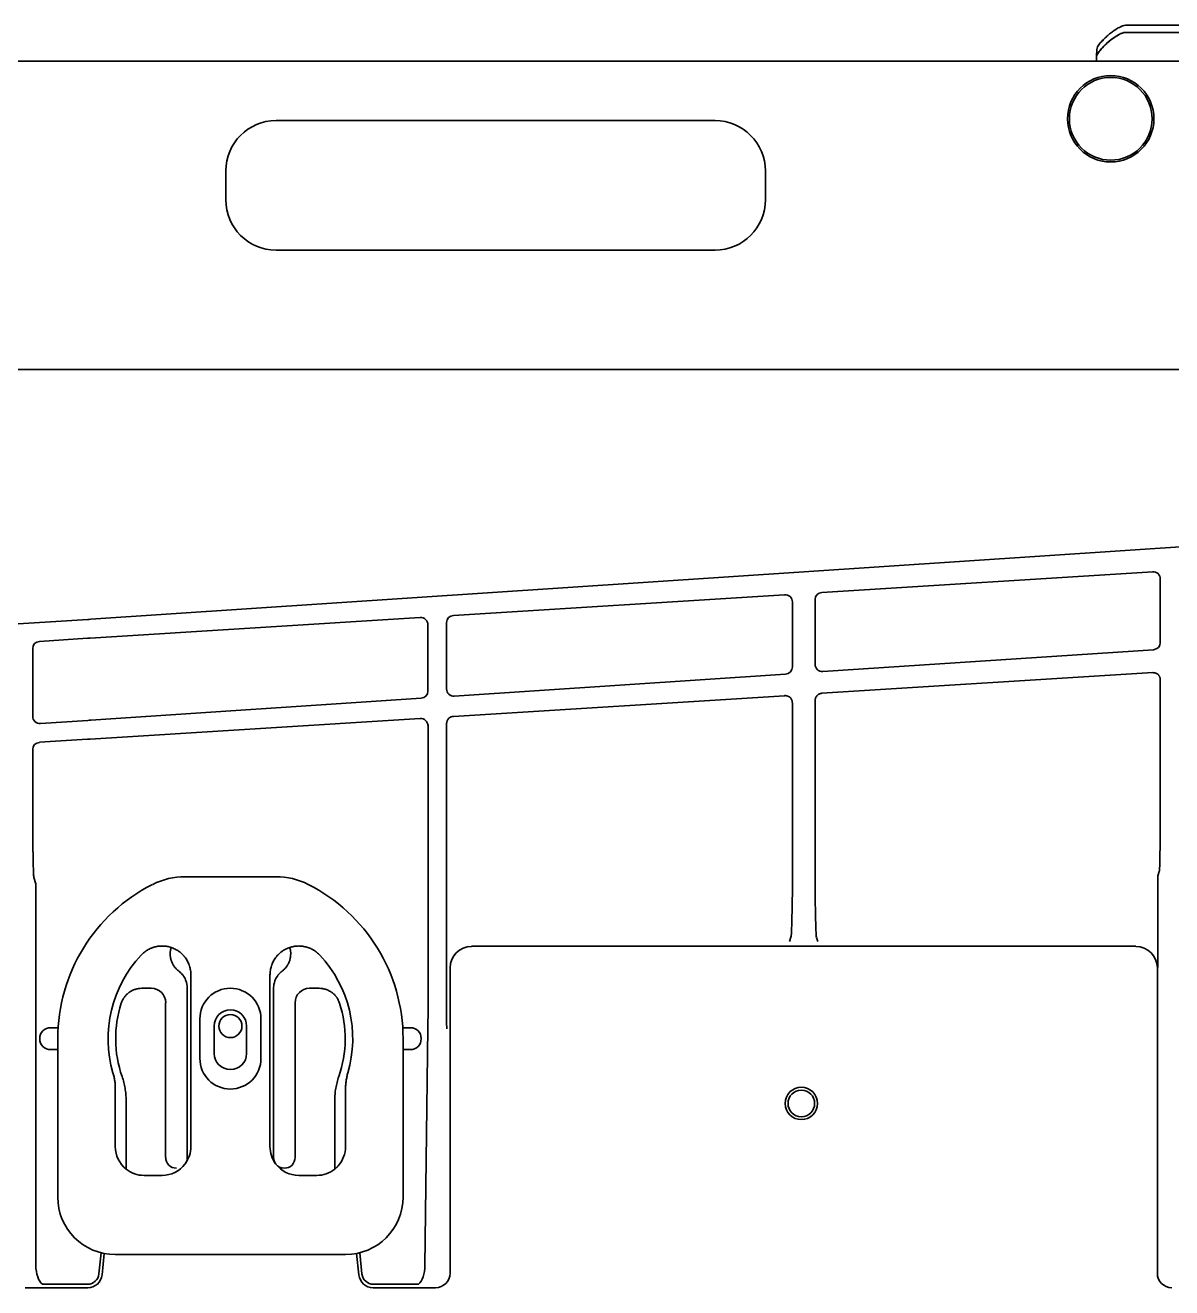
# Model space of a CAD drawing. Extents: x 6327 to 10269, y -393 to 3036.
# Drawn here: x 8894.2 to 9053.6, y 2807.1 to 2982.5 of the extents above; entities that cross this region are included whole.
import ezdxf

# ---------------------------------------------------------------- set-up
doc = ezdxf.new("R2010")
doc.units = 0
doc.header["$LTSCALE"] = 5
doc.layers.add('1', color=7, linetype='CONTINUOUS', true_color=0xffffff)

msp = doc.modelspace()

# ---------------------------------------------------------------- linework, layer by layer
at = {"layer": '1', "color": 7, "linetype": 'Continuous', "lineweight": 35}
for p, q in [((9127.77, 2982.53), (9047.13, 2982.53)), ((9047.08, 2981.53), (9046.87, 2981.5)), ((9047.08, 2981.53), (9046.87, 2981.5)), ((9047.08, 2981.53), (9050.08, 2981.53)), ((9049.25, 2981.53), (9049.24, 2981.53)), ((9049.24, 2981.53), (9049.24, 2981.53)), ((9049.24, 2981.53), (9164.91, 2981.53)), ((9043.1, 2978.2), (9043.13, 2979.17)), ((9175.07, 2977.53), (8431.07, 2977.53)), ((9043.08, 2978.1), (9043.07, 2977.53)), ((8990.07, 2969.28), (8929.07, 2969.28)), ((8922.07, 2962.28), (8922.07, 2958.28)), ((8997.07, 2958.28), (8997.07, 2962.28)), ((8929.07, 2951.28), (8990.07, 2951.28)), ((9123.12, 2934.69), (8483.03, 2934.69)), ((9123.12, 2934.68), (8483.03, 2934.68)), ((9135.97, 2915.43), (8903.3, 2900)), ((9004.92, 2903.73), (9050.9, 2906.61)), ((9051.96, 2905.61), (9051.96, 2896.77)), ((8953.71, 2900.53), (8999.75, 2903.41)), ((9000.82, 2902.41), (9000.82, 2893.38)), ((9003.98, 2893.72), (9003.98, 2902.74)), ((8902.92, 2899.98), (8803.14, 2893.55)), ((8903.24, 2897.38), (8949.11, 2900.25)), ((8952.77, 2890.32), (8952.77, 2899.54)), ((8950.17, 2899.25), (8950.17, 2890.02)), ((8895.24, 2886.52), (8895.24, 2895.93)), ((8896.18, 2896.93), (8902.86, 2897.36)), ((9051.02, 2895.77), (9005.05, 2892.72)), ((9004.92, 2889.71), (9050.9, 2892.58)), ((8999.88, 2892.38), (8953.84, 2889.33)), ((9051.96, 2891.58), (9051.96, 2873.34)), ((8949.24, 2889.02), (8903.3, 2885.97)), ((8953.71, 2886.51), (8999.75, 2889.38)), ((9000.82, 2888.38), (9000.82, 2862.09)), ((9003.98, 2861.98), (9003.98, 2888.71)), ((8902.92, 2885.95), (8896.31, 2885.52)), ((8903.24, 2883.35), (8949.11, 2886.22)), ((8952.77, 2885.51), (8952.74, 2885.62)), ((8952.74, 2885.62), (8952.74, 2850.87)), ((8950.21, 2885.33), (8950.17, 2885.22)), ((8950.21, 2850.95), (8950.21, 2885.33)), ((8895.24, 2873.55), (8895.24, 2881.9)), ((8896.18, 2882.9), (8902.86, 2883.33)), ((9051.82, 2864.96), (9051.61, 2864.34)), ((8895.68, 2863.24), (8895.39, 2864.12)), ((8895.68, 2810.19), (8895.68, 2863.24)), ((8916.42, 2864.23), (8929.03, 2864.23)), ((9051.61, 2864.34), (9051.61, 2854.12)), ((9000.44, 2855.24), (9000.63, 2855.81)), ((9004.36, 2855.24), (9004.17, 2855.8)), ((9048.56, 2854.56), (8956.24, 2854.56)), ((9048.56, 2854.56), (9048.56, 2854.56)), ((8917.22, 2826.73), (8917.22, 2850.6)), ((8928.22, 2850.6), (8928.22, 2826.73)), ((8953.24, 2851.56), (8953.24, 2809.12)), ((9051.6, 2851.69), (9051.55, 2851.56)), ((9051.55, 2809.12), (9051.55, 2851.56)), ((8911.72, 2848.73), (8910.4, 2848.73)), ((8916.72, 2848.73), (8916.72, 2825.23)), ((8928.72, 2825.23), (8928.72, 2848.73)), ((8935.04, 2848.73), (8933.72, 2848.73)), ((8913.72, 2825.23), (8913.72, 2846.73)), ((8931.72, 2846.73), (8931.72, 2825.23)), ((8918.47, 2844.48), (8918.47, 2838.98)), ((8920.47, 2843.48), (8920.47, 2839.68)), ((8924.97, 2839.68), (8924.97, 2843.48)), ((8926.97, 2838.98), (8926.97, 2844.48)), ((8896.22, 2841.65), (8896.22, 2841.8)), ((8897.72, 2843.25), (8897.72, 2843.25)), ((8898.77, 2843.25), (8897.72, 2843.25)), ((8898.72, 2819.73), (8898.72, 2841.73)), ((8947.74, 2843.25), (8946.67, 2843.25)), ((8946.72, 2841.73), (8946.72, 2819.73)), ((8947.74, 2843.25), (8947.74, 2843.25)), ((8949.24, 2841.75), (8949.24, 2841.75)), ((8949.24, 2841.71), (8949.24, 2841.75)), ((8949.24, 2841.71), (8949.24, 2841.71)), ((8949.76, 2810.19), (8950.17, 2843.18)), ((8897.72, 2840.21), (8897.72, 2840.21)), ((8897.72, 2840.21), (8898.72, 2840.21)), ((8946.72, 2840.21), (8947.74, 2840.21)), ((8947.74, 2840.21), (8947.74, 2840.21)), ((8918.47, 2838.98), (8918.46, 2838.98)), ((8906.72, 2834.73), (8906.72, 2826.73)), ((8938.72, 2826.73), (8938.72, 2834.73)), ((8908.22, 2833.17), (8908.22, 2823.6)), ((8937.22, 2823.6), (8937.22, 2833.17)), ((8910.72, 2822.73), (8913.22, 2822.73)), ((8932.22, 2822.73), (8934.72, 2822.73)), ((8904.45, 2809.04), (8904.75, 2811.97)), ((8904.88, 2808.92), (8905.18, 2811.88)), ((8905.18, 2811.88), (8905.18, 2811.88)), ((8938.72, 2811.73), (8906.72, 2811.73)), ((8940.26, 2811.88), (8940.57, 2808.92)), ((8940.57, 2808.92), (8940.26, 2811.88)), ((8940.69, 2811.97), (8941, 2809.04)), ((8904.88, 2808.92), (8904.88, 2808.92)), ((8940.57, 2808.92), (8940.57, 2808.92)), ((8902.89, 2807.12), (8894.2, 2807.12)), ((8897.18, 2807.61), (8902.86, 2807.61)), ((8942.56, 2807.12), (8951.24, 2807.12)), ((8942.56, 2807.12), (8942.56, 2807.12)), ((8951.24, 2807.12), (8942.56, 2807.12)), ((8942.59, 2807.61), (8948.26, 2807.61)), ((8951.24, 2807.12), (8951.24, 2807.12))]:
    msp.add_line(p, q, dxfattribs=at)
msp.add_lwpolyline([(9046.87, 2981.5), (9046.79, 2981.48), (9046.49, 2981.36), (9046.17, 2981.2), (9045.84, 2981), (9045.46, 2980.75), (9045.1, 2980.49), (9044.8, 2980.25), (9044.54, 2980.02), (9044.3, 2979.8), (9044.09, 2979.6), (9043.91, 2979.4), (9043.74, 2979.22), (9043.59, 2979.04), (9043.46, 2978.87), (9043.34, 2978.7), (9043.24, 2978.53), (9043.15, 2978.36), (9043.1, 2978.2), (9043.08, 2978.1)], dxfattribs=at)
for centre, radius in [((9045.07, 2969.53), 6), ((9045.07, 2969.53), 5.75), ((8922.72, 2843.48), 1.6), ((9002.07, 2832.73), 2.25), ((9002.07, 2832.73), 1.85)]:
    msp.add_circle(centre, radius, dxfattribs=at)
for centre, radius, start, end in [((9048.13, 2978.71), 3.98, 110.9838, 115.0636), ((9051.76, 2972.84), 10.9, 128.6148, 129.3001), ((8929.07, 2962.28), 7, 90, 180), ((8990.07, 2962.28), 7, 0, 90), ((8929.07, 2958.28), 7, 180, 270), ((8990.07, 2958.28), 7, 270, 0), ((8922.72, 2841.73), 24, 116.7655, 180), ((8916.42, 2854.23), 10, 90, 116.7655), ((8929.03, 2854.23), 10, 63.2345, 90), ((8922.72, 2841.73), 24, 0, 63.2345), ((8922.72, 2841.73), 17, 136.9472, 196.2606), ((8922.72, 2841.73), 17, 343.7394, 43.0512), ((8922.72, 2844.48), 4.25, 0, 180), ((8922.72, 2841.73), 15.95, 162.0029, 199.2463), ((8922.72, 2843.48), 2.25, 0, 180), ((8922.72, 2841.73), 15.95, 340.7537, 17.9971), ((8922.72, 2838.98), 4.25, 180, 0), ((8922.72, 2839.68), 2.25, 180, 0), ((8906.72, 2819.73), 8, 180, 270), ((8938.72, 2819.73), 8, 270, 0)]:
    msp.add_arc(centre, radius, start, end, dxfattribs=at)
for centre, major_axis, ratio, start_param, end_param in [((9050.96, 2905.61), (0.478, -0.879), 0.998825, 1.073094, 2.707194), ((8999.82, 2902.41), (0.478, -0.879), 0.998825, 1.073094, 2.707194), ((9004.98, 2902.74), (0.746, -0.667), 0.998687, 2.36424, 3.869903), ((8902.92, 2900.52), (-10.4, -0.67), 0.052299, 1.567419, 1.603899), ((8949.17, 2899.25), (0.478, -0.879), 0.998825, 1.073094, 2.707194), ((8953.77, 2899.54), (0.746, -0.667), 0.998687, 2.36424, 3.869903), ((8896.24, 2895.93), (0.322, -0.947), 0.999705, 2.878858, 4.384521), ((8902.86, 2896.81), (-10.4, -0.67), 0.052299, 4.672531, 4.709011), ((9050.96, 2896.77), (-0.477, -0.88), 0.998873, 0.561686, 2.067348), ((8999.82, 2893.38), (-0.477, -0.88), 0.998873, 0.561686, 2.067348), ((9004.98, 2893.72), (-0.739, -0.675), 0.998632, 5.543936, 7.178035), ((8949.17, 2890.02), (-0.477, -0.88), 0.998873, 0.561686, 2.067348), ((8953.77, 2890.32), (-0.739, -0.675), 0.998632, 5.543936, 7.178035), ((8896.24, 2886.52), (-0.31, -0.951), 0.999681, 5.027458, 6.661557), ((8902.92, 2886.5), (-10.4, -0.67), 0.052299, 1.567419, 1.603899), ((8949.17, 2885.22), (0.478, -0.879), 0.998825, 1.073094, 2.707194), ((8896.24, 2881.9), (0.322, -0.947), 0.999705, 2.878858, 4.384521), ((8902.86, 2882.78), (-10.4, -0.67), 0.052299, 4.672531, 4.709011), ((9051.81, 2873.35), (0, 8.4), 0.017452, 3.193875, 4.712288), ((9000.62, 2869.29), (0, -13.5), 0.017456, 0.052361, 1.007891), ((9004.18, 2869.29), (0, -13.5), 0.017478, 5.28425, 6.230757), ((8956.24, 2851.55), (0.95, -2.85), 0.997719, 2.820542, 4.390425), ((9048.55, 2851.55), (-0.95, -2.85), 0.997719, 1.89276, 3.462643), ((8949.97, 2850.93), (0, -13.52), 0.017432, 0.959972, 1.571786), ((8952.97, 2850.83), (0, -13.52), 0.017454, 4.70958, 5.321395), ((8911.72, 2846.72), (-1.42, -1.42), 0.998783, 2.356803, 3.926382), ((8933.72, 2846.72), (1.42, -1.42), 0.998783, 2.356803, 3.926382), ((8897.72, 2841.75), (0, -1.5), 0.999315, 3.141593, 4.712389), ((8897.72, 2841.71), (0, -1.5), 0.999315, 4.712389, 6.283185), ((8947.74, 2841.75), (-1.06, -1.06), 0.998631, 2.356537, 3.926648), ((8947.74, 2841.71), (1.06, -1.06), 0.998631, 5.49813, 7.068241), ((8910.72, 2826.73), (2.83, 2.83), 0.999695, 2.356347, 3.251938), ((8913.22, 2826.73), (-2.83, 2.83), 0.999695, 3.290549, 3.926839), ((8932.22, 2826.73), (2.83, 2.83), 0.999695, 2.356347, 2.992639), ((8934.72, 2826.73), (-2.83, 2.83), 0.999695, 3.197702, 3.926839), ((8915.22, 2825.23), (1.06, 1.06), 0.998783, 2.356803, 3.926991), ((8915.22, 2825.23), (-1.06, 1.06), 0.998783, 3.302332, 3.926382), ((8930.22, 2825.23), (1.06, 1.06), 0.998783, 2.356803, 2.980862), ((8930.22, 2825.23), (1.06, 1.06), 0.998783, 3.018958, 3.926991), ((8932.22, 2826.73), (2.83, 2.83), 0.999695, 3.006925, 3.926839), ((8930.22, 2825.23), (-1.06, 1.06), 0.998783, 2.356195, 3.926382), ((8910.72, 2826.73), (2.83, 2.83), 0.999695, 3.251938, 3.926839), ((8934.72, 2826.73), (-2.83, 2.83), 0.999695, 2.356347, 3.031247), ((8897.18, 2810.24), (0, -2.86), 0.525156, 4.729842, 5.877535), ((8948.26, 2810.24), (0, -2.86), 0.525156, 0.40565, 1.553343), ((8902.86, 2809.21), (-0.59, 1.49), 0.998412, 2.762801, 4.229076), ((8902.89, 2809.12), (0.74, -1.86), 0.999602, 5.904393, 7.370669), ((8942.56, 2809.12), (-0.74, -1.86), 0.999602, 5.195702, 6.661977), ((8942.59, 2809.21), (-0.59, -1.49), 0.998412, 5.195702, 6.661977), ((8951.24, 2809.12), (0.63, -1.9), 0.999618, 5.962135, 7.532018), ((9053.55, 2809.12), (-0.63, -1.9), 0.999618, 5.034353, 6.604236), ((8897.18, 2807.71), (1.5, 0), 0.066383, 4.332394, 4.712389), ((8948.26, 2807.71), (1.5, 0), 0.066383, 4.712389, 5.092384)]:
    msp.add_ellipse(centre, major_axis=major_axis, ratio=ratio, start_param=start_param, end_param=end_param, dxfattribs=at)
at = {"layer": '1', "color": 7, "linetype": 'Continuous', "lineweight": 35, "extrusion": (2.95823e-31, -1.17146e-15, -1)}
msp.add_ellipse((8913.22, 2826.73), major_axis=(-2.83, 2.83), ratio=0.999695, start_param=3.006925, end_param=3.926839, dxfattribs=at)
at = {"layer": '1', "color": 7, "linetype": 'Continuous', "lineweight": 35}
for points, knots in [([(9047.13, 2982.53), (9046.98, 2982.53), (9046.75, 2982.45), (9046.43, 2982.31), (9046.12, 2982.16), (9045.75, 2981.92), (9045.29, 2981.62), (9044.78, 2981.21), (9044.37, 2980.85), (9044.06, 2980.54), (9043.84, 2980.31), (9043.61, 2980.07), (9043.42, 2979.8), (9043.24, 2979.52), (9043.14, 2979.32), (9043.13, 2979.17)], [0, 0, 0, 0, 0.0625, 0.125, 0.1875, 0.25, 0.375, 0.5, 0.625, 0.6875, 0.75, 0.8125, 0.875, 0.9375, 1, 1, 1, 1]), ([(9045.78, 2981.94), (9045.61, 2981.84), (9045.45, 2981.72), (9045.29, 2981.6), (9045.28, 2981.6)], [0, 0, 0, 0, 0.966345, 1, 1, 1, 1]), ([(9046.87, 2981.5), (9046.65, 2981.44), (9046.24, 2981.25), (9045.49, 2980.8), (9044.81, 2980.27), (9044.18, 2979.7), (9043.74, 2979.23), (9043.41, 2978.82), (9043.18, 2978.44), (9043.08, 2978.22), (9043.08, 2978.1)], [0, 0, 0, 0, 0.131314, 0.256446, 0.501664, 0.623395, 0.745135, 0.867853, 0.930791, 1, 1, 1, 1]), ([(9044.37, 2980.84), (9044.34, 2980.82), (9044.17, 2980.66), (9044, 2980.49), (9043.86, 2980.33)], [0, 0, 0, 0, 0.139504, 1, 1, 1, 1]), ([(9046.87, 2981.5), (9046.86, 2981.49), (9046.85, 2981.49), (9046.83, 2981.49), (9046.83, 2981.49)], [0, 0, 0, 0, 0.50167, 1, 1, 1, 1]), ([(9043.43, 2979.81), (9043.43, 2979.8), (9043.36, 2979.71), (9043.3, 2979.61), (9043.24, 2979.51), (9043.24, 2979.51)], [0, 0, 0, 0, 0.02406, 0.977892, 1, 1, 1, 1]), ([(8914.48, 2854.4), (8914.3, 2854.46), (8914.11, 2854.51), (8913.74, 2854.57), (8913.55, 2854.59), (8913.32, 2854.6), (8913.27, 2854.6), (8913.17, 2854.6), (8913.12, 2854.6), (8912.98, 2854.6), (8912.89, 2854.59), (8912.6, 2854.56), (8912.42, 2854.52), (8912.14, 2854.45), (8912.05, 2854.43), (8911.92, 2854.38), (8911.87, 2854.37), (8911.78, 2854.33), (8911.74, 2854.32), (8911.52, 2854.22), (8911.35, 2854.14), (8911.02, 2853.95), (8910.87, 2853.84), (8910.68, 2853.69), (8910.64, 2853.66), (8910.57, 2853.6), (8910.47, 2853.5), (8910.37, 2853.4), (8910.3, 2853.33)], [0, 0, 0, 0, 0.125, 0.125, 0.25, 0.25, 0.28125, 0.28125, 0.3125, 0.3125, 0.375, 0.375, 0.5, 0.5, 0.5625, 0.5625, 0.59375, 0.59375, 0.625, 0.625, 0.75, 0.75, 0.875, 0.875, 0.90625, 0.90625, 0.9375, 1, 1, 1, 1]), ([(8914.48, 2854.4), (8914.43, 2854.25), (8914.4, 2854.11), (8914.37, 2853.92), (8914.37, 2853.88), (8914.36, 2853.8), (8914.35, 2853.76), (8914.35, 2853.65), (8914.34, 2853.57), (8914.34, 2853.34), (8914.36, 2853.19), (8914.39, 2852.96), (8914.41, 2852.89), (8914.43, 2852.78), (8914.44, 2852.74), (8914.46, 2852.67), (8914.48, 2852.63), (8914.53, 2852.45), (8914.59, 2852.31), (8914.69, 2852.1), (8914.75, 2852), (8914.81, 2851.9), (8914.85, 2851.84), (8914.88, 2851.81), (8914.99, 2851.65), (8915.08, 2851.53), (8915.3, 2851.31), (8915.41, 2851.21), (8915.53, 2851.12)], [0, 0, 0, 0, 0.125, 0.125, 0.15625, 0.15625, 0.1875, 0.1875, 0.25, 0.25, 0.375, 0.375, 0.4375, 0.4375, 0.46875, 0.46875, 0.5, 0.5, 0.625, 0.625, 0.6875, 0.71875, 0.71875, 0.75, 0.75, 0.875, 0.875, 1, 1, 1, 1]), ([(8917.22, 2850.6), (8917.22, 2850.81), (8917.21, 2851.02), (8917.14, 2851.43), (8917.09, 2851.63), (8917.02, 2851.86), (8917.01, 2851.88), (8917, 2851.93), (8916.99, 2851.96), (8916.96, 2852.03), (8916.94, 2852.08), (8916.88, 2852.22), (8916.84, 2852.32), (8916.7, 2852.6), (8916.59, 2852.77), (8916.44, 2852.99), (8916.4, 2853.03), (8916.36, 2853.09), (8916.34, 2853.11), (8916.31, 2853.15), (8916.22, 2853.25), (8916.13, 2853.35), (8915.91, 2853.57), (8915.76, 2853.71), (8915.55, 2853.86), (8915.5, 2853.89), (8915.42, 2853.95), (8915.37, 2853.98), (8915.24, 2854.06), (8915.15, 2854.11), (8914.87, 2854.25), (8914.68, 2854.33), (8914.48, 2854.4)], [0, 0, 0, 0, 0.125, 0.125, 0.25, 0.25, 0.265625, 0.265625, 0.28125, 0.28125, 0.3125, 0.3125, 0.375, 0.375, 0.5, 0.5, 0.53125, 0.53125, 0.546875, 0.546875, 0.5625, 0.625, 0.625, 0.75, 0.75, 0.78125, 0.78125, 0.8125, 0.8125, 0.875, 0.875, 1, 1, 1, 1]), ([(8930.97, 2854.4), (8930.77, 2854.33), (8930.58, 2854.25), (8930.3, 2854.11), (8930.21, 2854.06), (8930.07, 2853.98), (8930.03, 2853.95), (8929.94, 2853.89), (8929.9, 2853.86), (8929.69, 2853.71), (8929.53, 2853.57), (8929.31, 2853.35), (8929.22, 2853.25), (8929.14, 2853.15), (8929.11, 2853.11), (8929.09, 2853.09), (8929.04, 2853.03), (8929.01, 2852.99), (8928.86, 2852.77), (8928.75, 2852.6), (8928.61, 2852.32), (8928.56, 2852.22), (8928.51, 2852.08), (8928.49, 2852.03), (8928.46, 2851.96), (8928.45, 2851.93), (8928.43, 2851.88), (8928.42, 2851.86), (8928.35, 2851.63), (8928.3, 2851.43), (8928.24, 2851.02), (8928.22, 2850.81), (8928.22, 2850.6)], [0, 0, 0, 0, 0.125, 0.125, 0.1875, 0.1875, 0.21875, 0.21875, 0.25, 0.25, 0.375, 0.375, 0.4375, 0.453125, 0.453125, 0.46875, 0.46875, 0.5, 0.5, 0.625, 0.625, 0.6875, 0.6875, 0.71875, 0.71875, 0.734375, 0.734375, 0.75, 0.75, 0.875, 0.875, 1, 1, 1, 1]), ([(8929.91, 2851.12), (8930.03, 2851.21), (8930.15, 2851.31), (8930.36, 2851.53), (8930.46, 2851.65), (8930.57, 2851.81), (8930.59, 2851.84), (8930.63, 2851.9), (8930.7, 2852), (8930.75, 2852.1), (8930.85, 2852.31), (8930.91, 2852.45), (8930.97, 2852.63), (8930.98, 2852.67), (8931, 2852.74), (8931.01, 2852.78), (8931.04, 2852.89), (8931.05, 2852.96), (8931.09, 2853.19), (8931.1, 2853.34), (8931.1, 2853.57), (8931.1, 2853.65), (8931.09, 2853.76), (8931.09, 2853.8), (8931.08, 2853.88), (8931.07, 2853.92), (8931.05, 2854.11), (8931.01, 2854.25), (8930.97, 2854.4)], [0, 0, 0, 0, 0.125, 0.125, 0.25, 0.25, 0.28125, 0.28125, 0.3125, 0.375, 0.375, 0.5, 0.5, 0.53125, 0.53125, 0.5625, 0.5625, 0.625, 0.625, 0.75, 0.75, 0.8125, 0.8125, 0.84375, 0.84375, 0.875, 0.875, 1, 1, 1, 1]), ([(8935.15, 2853.33), (8935.01, 2853.47), (8934.88, 2853.6), (8934.58, 2853.84), (8934.43, 2853.94), (8934.22, 2854.07), (8934.18, 2854.09), (8934.1, 2854.14), (8934.05, 2854.16), (8933.93, 2854.22), (8933.84, 2854.26), (8933.58, 2854.37), (8933.4, 2854.43), (8933.12, 2854.5), (8933.03, 2854.52), (8932.89, 2854.55), (8932.84, 2854.55), (8932.75, 2854.57), (8932.7, 2854.57), (8932.46, 2854.6), (8932.27, 2854.61), (8931.9, 2854.59), (8931.71, 2854.57), (8931.47, 2854.53), (8931.42, 2854.52), (8931.33, 2854.5), (8931.19, 2854.47), (8931.06, 2854.43), (8930.97, 2854.4)], [0, 0, 0, 0, 0.125, 0.125, 0.25, 0.25, 0.28125, 0.28125, 0.3125, 0.3125, 0.375, 0.375, 0.5, 0.5, 0.5625, 0.5625, 0.59375, 0.59375, 0.625, 0.625, 0.75, 0.75, 0.875, 0.875, 0.90625, 0.90625, 0.9375, 1, 1, 1, 1]), ([(9051.61, 2854.12), (9051.61, 2854.09), (9051.61, 2854.06), (9051.61, 2854.01), (9051.61, 2853.93), (9051.61, 2853.84), (9051.61, 2853.68), (9051.61, 2853.57), (9051.61, 2853.41), (9051.61, 2853.36), (9051.61, 2853.28), (9051.61, 2853.25), (9051.61, 2853.2), (9051.61, 2853.17), (9051.61, 2853.04), (9051.61, 2852.94), (9051.61, 2852.74), (9051.61, 2852.64), (9051.61, 2852.45), (9051.6, 2852.35), (9051.6, 2852.16), (9051.6, 2852.06), (9051.6, 2851.92), (9051.6, 2851.87), (9051.6, 2851.8), (9051.6, 2851.77), (9051.6, 2851.73), (9051.6, 2851.71), (9051.6, 2851.7), (9051.6, 2851.69)], [0, 0, 0, 0, 0.03125, 0.03125, 0.0625, 0.125, 0.125, 0.25, 0.25, 0.3125, 0.3125, 0.34375, 0.34375, 0.375, 0.375, 0.5, 0.5, 0.625, 0.625, 0.75, 0.75, 0.875, 0.875, 0.9375, 0.9375, 0.96875, 0.984375, 0.984375, 1, 1, 1, 1]), ([(8915.53, 2851.12), (8915.63, 2851.05), (8915.71, 2850.97), (8915.88, 2850.82), (8915.96, 2850.73), (8916.07, 2850.6), (8916.12, 2850.53), (8916.17, 2850.46), (8916.21, 2850.41), (8916.22, 2850.39), (8916.3, 2850.27), (8916.36, 2850.17), (8916.46, 2849.96), (8916.51, 2849.86), (8916.56, 2849.69), (8916.58, 2849.64), (8916.61, 2849.56), (8916.61, 2849.53), (8916.63, 2849.47), (8916.64, 2849.44), (8916.67, 2849.3), (8916.71, 2849.08), (8916.72, 2848.84), (8916.72, 2848.73)], [0, 0, 0, 0, 0.125, 0.125, 0.25, 0.25, 0.3125, 0.34375, 0.34375, 0.375, 0.375, 0.5, 0.5, 0.625, 0.625, 0.6875, 0.6875, 0.71875, 0.71875, 0.75, 0.75, 0.875, 1, 1, 1, 1]), ([(8928.72, 2848.73), (8928.72, 2848.84), (8928.73, 2848.96), (8928.76, 2849.19), (8928.78, 2849.3), (8928.82, 2849.47), (8928.83, 2849.52), (8928.85, 2849.61), (8928.86, 2849.63), (8928.88, 2849.69), (8928.89, 2849.72), (8928.94, 2849.85), (8928.98, 2849.96), (8929.09, 2850.17), (8929.14, 2850.26), (8929.24, 2850.41), (8929.27, 2850.46), (8929.32, 2850.53), (8929.34, 2850.55), (8929.37, 2850.6), (8929.39, 2850.62), (8929.49, 2850.73), (8929.64, 2850.9), (8929.82, 2851.05), (8929.91, 2851.12)], [0, 0, 0, 0, 0.125, 0.125, 0.25, 0.25, 0.3125, 0.3125, 0.34375, 0.34375, 0.375, 0.375, 0.5, 0.5, 0.625, 0.625, 0.6875, 0.6875, 0.71875, 0.71875, 0.75, 0.75, 0.875, 1, 1, 1, 1]), ([(8910.4, 2848.73), (8910.25, 2848.73), (8910.09, 2848.71), (8909.78, 2848.66), (8909.63, 2848.63), (8909.44, 2848.57), (8909.4, 2848.55), (8909.33, 2848.53), (8909.22, 2848.48), (8909.11, 2848.44), (8908.91, 2848.33), (8908.77, 2848.25), (8908.61, 2848.13), (8908.58, 2848.11), (8908.52, 2848.06), (8908.49, 2848.03), (8908.4, 2847.96), (8908.34, 2847.9), (8908.17, 2847.74), (8908.07, 2847.62), (8907.96, 2847.46), (8907.94, 2847.43), (8907.89, 2847.36), (8907.87, 2847.33), (8907.81, 2847.23), (8907.77, 2847.16), (8907.66, 2846.95), (8907.6, 2846.8), (8907.55, 2846.65)], [0, 0, 0, 0, 0.125, 0.125, 0.25, 0.25, 0.28125, 0.28125, 0.3125, 0.375, 0.375, 0.5, 0.5, 0.53125, 0.53125, 0.5625, 0.5625, 0.625, 0.625, 0.75, 0.75, 0.78125, 0.78125, 0.8125, 0.8125, 0.875, 0.875, 1, 1, 1, 1]), ([(8937.89, 2846.65), (8937.84, 2846.8), (8937.78, 2846.95), (8937.64, 2847.23), (8937.56, 2847.36), (8937.44, 2847.52), (8937.42, 2847.55), (8937.37, 2847.61), (8937.3, 2847.71), (8937.22, 2847.79), (8937.05, 2847.96), (8936.93, 2848.06), (8936.77, 2848.18), (8936.74, 2848.2), (8936.68, 2848.24), (8936.64, 2848.26), (8936.54, 2848.32), (8936.47, 2848.36), (8936.26, 2848.47), (8936.12, 2848.53), (8935.93, 2848.59), (8935.9, 2848.6), (8935.82, 2848.62), (8935.78, 2848.63), (8935.67, 2848.66), (8935.59, 2848.68), (8935.36, 2848.71), (8935.2, 2848.73), (8935.04, 2848.73)], [0, 0, 0, 0, 0.125, 0.125, 0.25, 0.25, 0.28125, 0.28125, 0.3125, 0.375, 0.375, 0.5, 0.5, 0.53125, 0.53125, 0.5625, 0.5625, 0.625, 0.625, 0.75, 0.75, 0.78125, 0.78125, 0.8125, 0.8125, 0.875, 0.875, 1, 1, 1, 1]), ([(8907.66, 2836.47), (8907.76, 2836.2), (8907.84, 2835.93), (8907.98, 2835.39), (8908.09, 2834.85), (8908.16, 2834.29), (8908.21, 2833.74), (8908.22, 2833.46), (8908.22, 2833.17)], [0, 0, 0, 0, 0.25, 0.25, 0.5, 0.75, 0.75, 1, 1, 1, 1]), ([(8937.22, 2833.17), (8937.22, 2833.46), (8937.23, 2833.74), (8937.28, 2834.29), (8937.35, 2834.85), (8937.47, 2835.39), (8937.61, 2835.93), (8937.69, 2836.2), (8937.78, 2836.47)], [0, 0, 0, 0, 0.25, 0.25, 0.5, 0.75, 0.75, 1, 1, 1, 1]), ([(8937.71, 2824.06), (8937.68, 2824.03), (8937.65, 2824), (8937.6, 2823.95), (8937.58, 2823.92), (8937.54, 2823.88), (8937.52, 2823.87), (8937.5, 2823.84), (8937.48, 2823.83), (8937.44, 2823.8), (8937.42, 2823.77), (8937.38, 2823.74), (8937.37, 2823.73), (8937.35, 2823.71), (8937.33, 2823.7), (8937.31, 2823.68), (8937.3, 2823.67), (8937.28, 2823.66), (8937.27, 2823.65), (8937.25, 2823.63), (8937.23, 2823.62), (8937.22, 2823.61), (8937.22, 2823.61), (8937.22, 2823.61), (8937.21, 2823.61), (8937.21, 2823.61)], [0, 0, 0, 0, 0.134778, 0.134778, 0.269557, 0.269557, 0.336946, 0.336946, 0.404335, 0.404335, 0.539113, 0.539113, 0.606503, 0.606503, 0.673892, 0.673892, 0.741281, 0.741281, 0.80867, 0.80867, 0.943449, 0.943449, 0.977143, 0.977143, 1, 1, 1, 1])]:
    msp.add_open_spline(points, degree=3, knots=knots, dxfattribs=at)
for points in [[(9050.9, 2892.58), (9050.94, 2892.58), (9051.03, 2892.58), (9051.17, 2892.56), (9051.3, 2892.52), (9051.42, 2892.47), (9051.54, 2892.4), (9051.65, 2892.31), (9051.74, 2892.21), (9051.82, 2892.1), (9051.88, 2891.98), (9051.93, 2891.85), (9051.95, 2891.72), (9051.96, 2891.63), (9051.96, 2891.58)], [(8999.75, 2889.38), (8999.8, 2889.39), (8999.89, 2889.39), (9000.02, 2889.37), (9000.16, 2889.33), (9000.28, 2889.27), (9000.4, 2889.2), (9000.5, 2889.12), (9000.6, 2889.02), (9000.67, 2888.9), (9000.74, 2888.78), (9000.78, 2888.65), (9000.81, 2888.52), (9000.82, 2888.43), (9000.82, 2888.38)], [(9003.98, 2888.71), (9003.98, 2888.75), (9003.99, 2888.85), (9004.02, 2888.98), (9004.06, 2889.11), (9004.13, 2889.23), (9004.2, 2889.34), (9004.3, 2889.44), (9004.41, 2889.53), (9004.52, 2889.6), (9004.65, 2889.65), (9004.78, 2889.69), (9004.87, 2889.7), (9004.92, 2889.71)], [(8952.77, 2885.51), (8952.77, 2885.55), (8952.78, 2885.65), (8952.81, 2885.78), (8952.85, 2885.91), (8952.92, 2886.03), (8953, 2886.14), (8953.09, 2886.24), (8953.2, 2886.33), (8953.32, 2886.4), (8953.44, 2886.45), (8953.57, 2886.49), (8953.66, 2886.5), (8953.71, 2886.51)], [(8895.39, 2864.12), (8895.38, 2864.24), (8895.37, 2864.46), (8895.36, 2864.77), (8895.34, 2865.08), (8895.33, 2865.4), (8895.32, 2865.77), (8895.31, 2866.21), (8895.3, 2866.7), (8895.29, 2867.21), (8895.28, 2867.75), (8895.27, 2868.32), (8895.27, 2868.92), (8895.26, 2869.53), (8895.25, 2870.17), (8895.25, 2870.82), (8895.25, 2871.49), (8895.24, 2872.17), (8895.24, 2872.85), (8895.24, 2873.31), (8895.24, 2873.55)], [(9051.61, 2864.34), (9051.61, 2864.34), (9051.61, 2864.34), (9051.61, 2864.34)], [(8928.22, 2850.6), (8928.2, 2850.65), (8928.18, 2850.7), (8928.16, 2850.75)], [(8906.4, 2836.97), (8906.46, 2836.78), (8906.55, 2836.42), (8906.65, 2835.86), (8906.71, 2835.3), (8906.72, 2834.92), (8906.72, 2834.73)], [(8938.72, 2834.73), (8938.72, 2834.92), (8938.74, 2835.3), (8938.8, 2835.86), (8938.9, 2836.42), (8938.99, 2836.78), (8939.04, 2836.97)], [(8916.41, 2824.3), (8916.42, 2824.32), (8916.43, 2824.33), (8916.44, 2824.35)], [(8929.04, 2824.3), (8929.03, 2824.32), (8929.02, 2824.33), (8929.01, 2824.35)], [(8896.59, 2807.62), (8896.6, 2807.61), (8896.61, 2807.61), (8896.62, 2807.61)], [(8948.82, 2807.61), (8948.83, 2807.61), (8948.84, 2807.61), (8948.86, 2807.62)]]:
    msp.add_open_spline(points, degree=3, dxfattribs=at)

doc.saveas('drawing.dxf')
